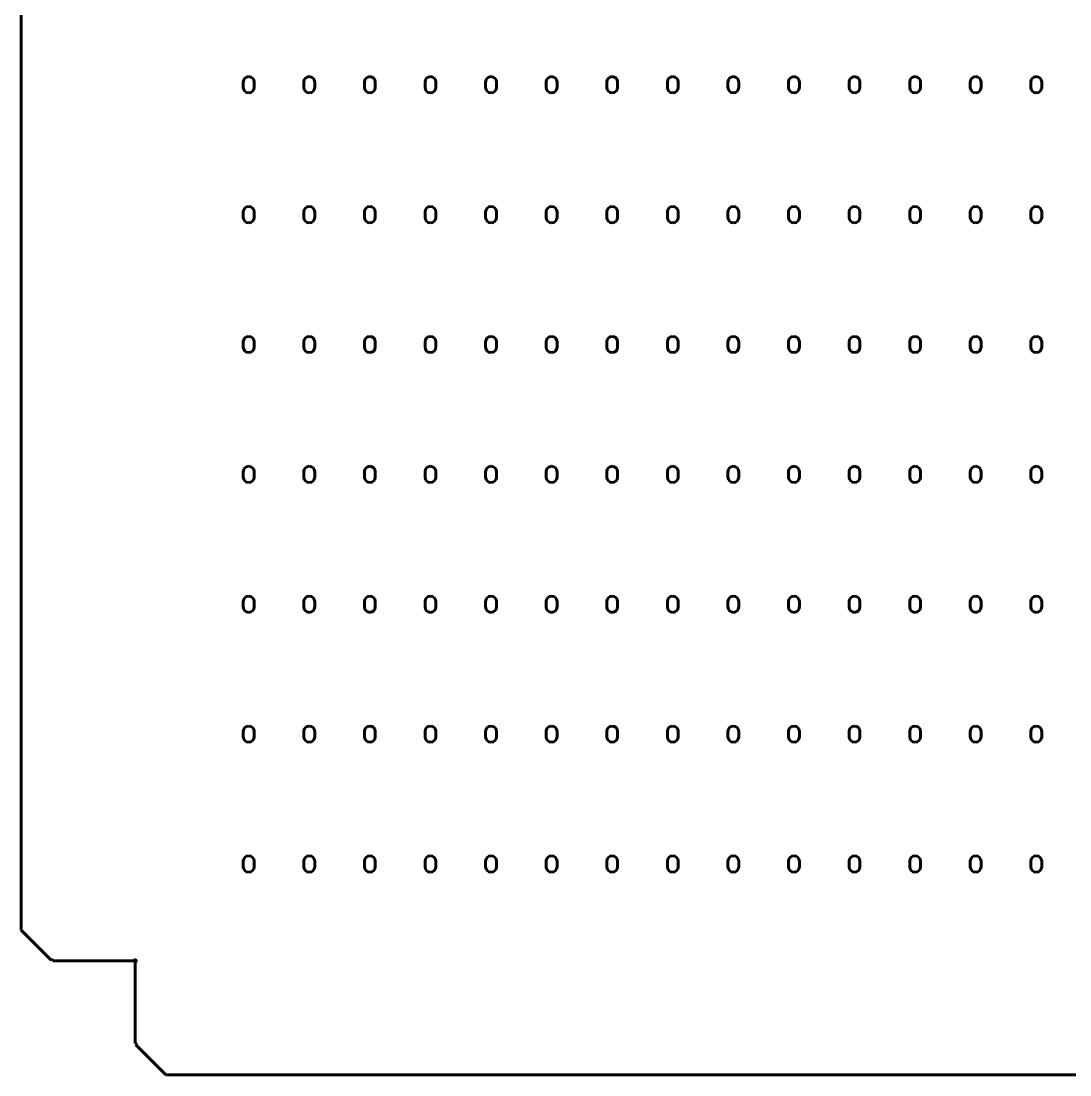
# Model space of a CAD drawing. Header units: millimetres. Extents: x -69 to 925, y -13 to 1981.
# Drawn here: x -69.4 to 415.4, y -13 to 473.9 of the extents above; entities that cross this region are included whole.
import ezdxf

# ---------------------------------------------------------------- set-up
doc = ezdxf.new("R2010")
doc.units = ezdxf.units.MM
doc.linetypes.add('K5LT_BASIC', pattern=[0])

msp = doc.modelspace()

# ---------------------------------------------------------------- linework, layer by layer
at = {"color": 143, "linetype": 'K5LT_BASIC', "lineweight": 60, "true_color": 0x33acca}
for p, q in [((-69.36875, 53.8875), (-69.36875, 1913.9875)), ((33.33125, 445.6875), (33.33125, 443.1875)), ((38.33125, 443.1875), (38.33125, 445.6875)), ((61.33125, 445.6875), (61.33125, 443.1875)), ((66.33125, 443.1875), (66.33125, 445.6875)), ((89.33125, 445.6875), (89.33125, 443.1875)), ((94.33125, 443.1875), (94.33125, 445.6875)), ((117.33125, 445.6875), (117.33125, 443.1875)), ((122.33125, 443.1875), (122.33125, 445.6875)), ((145.33125, 445.6875), (145.33125, 443.1875)), ((150.33125, 443.1875), (150.33125, 445.6875)), ((173.33125, 445.6875), (173.33125, 443.1875)), ((178.33125, 443.1875), (178.33125, 445.6875)), ((201.33125, 445.6875), (201.33125, 443.1875)), ((206.33125, 443.1875), (206.33125, 445.6875)), ((229.33125, 445.6875), (229.33125, 443.1875)), ((234.33125, 443.1875), (234.33125, 445.6875)), ((257.33125, 445.6875), (257.33125, 443.1875)), ((262.33125, 443.1875), (262.33125, 445.6875)), ((285.33125, 445.6875), (285.33125, 443.1875)), ((290.33125, 443.1875), (290.33125, 445.6875)), ((313.33125, 445.6875), (313.33125, 443.1875)), ((318.33125, 443.1875), (318.33125, 445.6875)), ((341.33125, 445.6875), (341.33125, 443.1875)), ((346.33125, 443.1875), (346.33125, 445.6875)), ((369.33125, 445.6875), (369.33125, 443.1875)), ((374.33125, 443.1875), (374.33125, 445.6875)), ((397.33125, 445.6875), (397.33125, 443.1875)), ((402.33125, 443.1875), (402.33125, 445.6875)), ((33.33125, 385.6875), (33.33125, 383.1875)), ((38.33125, 383.1875), (38.33125, 385.6875)), ((61.33125, 385.6875), (61.33125, 383.1875)), ((66.33125, 383.1875), (66.33125, 385.6875)), ((89.33125, 385.6875), (89.33125, 383.1875)), ((94.33125, 383.1875), (94.33125, 385.6875)), ((117.33125, 385.6875), (117.33125, 383.1875)), ((122.33125, 383.1875), (122.33125, 385.6875)), ((145.33125, 385.6875), (145.33125, 383.1875)), ((150.33125, 383.1875), (150.33125, 385.6875)), ((173.33125, 385.6875), (173.33125, 383.1875)), ((178.33125, 383.1875), (178.33125, 385.6875)), ((201.33125, 385.6875), (201.33125, 383.1875)), ((206.33125, 383.1875), (206.33125, 385.6875)), ((229.33125, 385.6875), (229.33125, 383.1875)), ((234.33125, 383.1875), (234.33125, 385.6875)), ((257.33125, 385.6875), (257.33125, 383.1875)), ((262.33125, 383.1875), (262.33125, 385.6875)), ((285.33125, 385.6875), (285.33125, 383.1875)), ((290.33125, 383.1875), (290.33125, 385.6875)), ((313.33125, 385.6875), (313.33125, 383.1875)), ((318.33125, 383.1875), (318.33125, 385.6875)), ((341.33125, 385.6875), (341.33125, 383.1875)), ((346.33125, 383.1875), (346.33125, 385.6875)), ((369.33125, 385.6875), (369.33125, 383.1875)), ((374.33125, 383.1875), (374.33125, 385.6875)), ((397.33125, 385.6875), (397.33125, 383.1875)), ((402.33125, 383.1875), (402.33125, 385.6875)), ((33.33125, 325.6875), (33.33125, 323.1875)), ((38.33125, 323.1875), (38.33125, 325.6875)), ((61.33125, 325.6875), (61.33125, 323.1875)), ((66.33125, 323.1875), (66.33125, 325.6875)), ((89.33125, 325.6875), (89.33125, 323.1875)), ((94.33125, 323.1875), (94.33125, 325.6875)), ((117.33125, 325.6875), (117.33125, 323.1875)), ((122.33125, 323.1875), (122.33125, 325.6875)), ((145.33125, 325.6875), (145.33125, 323.1875)), ((150.33125, 323.1875), (150.33125, 325.6875)), ((173.33125, 325.6875), (173.33125, 323.1875)), ((178.33125, 323.1875), (178.33125, 325.6875)), ((201.33125, 325.6875), (201.33125, 323.1875)), ((206.33125, 323.1875), (206.33125, 325.6875)), ((229.33125, 325.6875), (229.33125, 323.1875)), ((234.33125, 323.1875), (234.33125, 325.6875)), ((257.33125, 325.6875), (257.33125, 323.1875)), ((262.33125, 323.1875), (262.33125, 325.6875)), ((285.33125, 325.6875), (285.33125, 323.1875)), ((290.33125, 323.1875), (290.33125, 325.6875)), ((313.33125, 325.6875), (313.33125, 323.1875)), ((318.33125, 323.1875), (318.33125, 325.6875)), ((341.33125, 325.6875), (341.33125, 323.1875)), ((346.33125, 323.1875), (346.33125, 325.6875)), ((369.33125, 325.6875), (369.33125, 323.1875)), ((374.33125, 323.1875), (374.33125, 325.6875)), ((397.33125, 325.6875), (397.33125, 323.1875)), ((402.33125, 323.1875), (402.33125, 325.6875)), ((33.33125, 265.6875), (33.33125, 263.1875)), ((38.33125, 263.1875), (38.33125, 265.6875)), ((61.33125, 265.6875), (61.33125, 263.1875)), ((66.33125, 263.1875), (66.33125, 265.6875)), ((89.33125, 265.6875), (89.33125, 263.1875)), ((94.33125, 263.1875), (94.33125, 265.6875)), ((117.33125, 265.6875), (117.33125, 263.1875)), ((122.33125, 263.1875), (122.33125, 265.6875)), ((145.33125, 265.6875), (145.33125, 263.1875)), ((150.33125, 263.1875), (150.33125, 265.6875)), ((173.33125, 265.6875), (173.33125, 263.1875)), ((178.33125, 263.1875), (178.33125, 265.6875)), ((201.33125, 265.6875), (201.33125, 263.1875)), ((206.33125, 263.1875), (206.33125, 265.6875)), ((229.33125, 265.6875), (229.33125, 263.1875)), ((234.33125, 263.1875), (234.33125, 265.6875)), ((257.33125, 265.6875), (257.33125, 263.1875)), ((262.33125, 263.1875), (262.33125, 265.6875)), ((285.33125, 265.6875), (285.33125, 263.1875)), ((290.33125, 263.1875), (290.33125, 265.6875)), ((313.33125, 265.6875), (313.33125, 263.1875)), ((318.33125, 263.1875), (318.33125, 265.6875)), ((341.33125, 265.6875), (341.33125, 263.1875)), ((346.33125, 263.1875), (346.33125, 265.6875)), ((369.33125, 265.6875), (369.33125, 263.1875)), ((374.33125, 263.1875), (374.33125, 265.6875)), ((397.33125, 265.6875), (397.33125, 263.1875)), ((402.33125, 263.1875), (402.33125, 265.6875)), ((33.33125, 205.6875), (33.33125, 203.1875)), ((38.33125, 203.1875), (38.33125, 205.6875)), ((61.33125, 205.6875), (61.33125, 203.1875)), ((66.33125, 203.1875), (66.33125, 205.6875)), ((89.33125, 205.6875), (89.33125, 203.1875)), ((94.33125, 203.1875), (94.33125, 205.6875)), ((117.33125, 205.6875), (117.33125, 203.1875)), ((122.33125, 203.1875), (122.33125, 205.6875)), ((145.33125, 205.6875), (145.33125, 203.1875)), ((150.33125, 203.1875), (150.33125, 205.6875)), ((173.33125, 205.6875), (173.33125, 203.1875)), ((178.33125, 203.1875), (178.33125, 205.6875)), ((201.33125, 205.6875), (201.33125, 203.1875)), ((206.33125, 203.1875), (206.33125, 205.6875)), ((229.33125, 205.6875), (229.33125, 203.1875)), ((234.33125, 203.1875), (234.33125, 205.6875)), ((257.33125, 205.6875), (257.33125, 203.1875)), ((262.33125, 203.1875), (262.33125, 205.6875)), ((285.33125, 205.6875), (285.33125, 203.1875)), ((290.33125, 203.1875), (290.33125, 205.6875)), ((313.33125, 205.6875), (313.33125, 203.1875)), ((318.33125, 203.1875), (318.33125, 205.6875)), ((341.33125, 205.6875), (341.33125, 203.1875)), ((346.33125, 203.1875), (346.33125, 205.6875)), ((369.33125, 205.6875), (369.33125, 203.1875)), ((374.33125, 203.1875), (374.33125, 205.6875)), ((397.33125, 205.6875), (397.33125, 203.1875)), ((402.33125, 203.1875), (402.33125, 205.6875)), ((33.33125, 145.6875), (33.33125, 143.1875)), ((38.33125, 143.1875), (38.33125, 145.6875)), ((61.33125, 145.6875), (61.33125, 143.1875)), ((66.33125, 143.1875), (66.33125, 145.6875)), ((89.33125, 145.6875), (89.33125, 143.1875)), ((94.33125, 143.1875), (94.33125, 145.6875)), ((117.33125, 145.6875), (117.33125, 143.1875)), ((122.33125, 143.1875), (122.33125, 145.6875)), ((145.33125, 145.6875), (145.33125, 143.1875)), ((150.33125, 143.1875), (150.33125, 145.6875)), ((173.33125, 145.6875), (173.33125, 143.1875)), ((178.33125, 143.1875), (178.33125, 145.6875)), ((201.33125, 145.6875), (201.33125, 143.1875)), ((206.33125, 143.1875), (206.33125, 145.6875)), ((229.33125, 145.6875), (229.33125, 143.1875)), ((234.33125, 143.1875), (234.33125, 145.6875)), ((257.33125, 145.6875), (257.33125, 143.1875)), ((262.33125, 143.1875), (262.33125, 145.6875)), ((285.33125, 145.6875), (285.33125, 143.1875)), ((290.33125, 143.1875), (290.33125, 145.6875)), ((313.33125, 145.6875), (313.33125, 143.1875)), ((318.33125, 143.1875), (318.33125, 145.6875)), ((341.33125, 145.6875), (341.33125, 143.1875)), ((346.33125, 143.1875), (346.33125, 145.6875)), ((369.33125, 145.6875), (369.33125, 143.1875)), ((374.33125, 143.1875), (374.33125, 145.6875)), ((397.33125, 145.6875), (397.33125, 143.1875)), ((402.33125, 143.1875), (402.33125, 145.6875)), ((33.33125, 85.6875), (33.33125, 83.1875)), ((38.33125, 83.1875), (38.33125, 85.6875)), ((61.33125, 85.6875), (61.33125, 83.1875)), ((66.33125, 83.1875), (66.33125, 85.6875)), ((89.33125, 85.6875), (89.33125, 83.1875)), ((94.33125, 83.1875), (94.33125, 85.6875)), ((117.33125, 85.6875), (117.33125, 83.1875)), ((122.33125, 83.1875), (122.33125, 85.6875)), ((145.33125, 85.6875), (145.33125, 83.1875)), ((150.33125, 83.1875), (150.33125, 85.6875)), ((173.33125, 85.6875), (173.33125, 83.1875)), ((178.33125, 83.1875), (178.33125, 85.6875)), ((201.33125, 85.6875), (201.33125, 83.1875)), ((206.33125, 83.1875), (206.33125, 85.6875)), ((229.33125, 85.6875), (229.33125, 83.1875)), ((234.33125, 83.1875), (234.33125, 85.6875)), ((257.33125, 85.6875), (257.33125, 83.1875)), ((262.33125, 83.1875), (262.33125, 85.6875)), ((285.33125, 85.6875), (285.33125, 83.1875)), ((290.33125, 83.1875), (290.33125, 85.6875)), ((313.33125, 85.6875), (313.33125, 83.1875)), ((318.33125, 83.1875), (318.33125, 85.6875)), ((341.33125, 85.6875), (341.33125, 83.1875)), ((346.33125, 83.1875), (346.33125, 85.6875)), ((369.33125, 85.6875), (369.33125, 83.1875)), ((374.33125, 83.1875), (374.33125, 85.6875)), ((397.33125, 85.6875), (397.33125, 83.1875)), ((402.33125, 83.1875), (402.33125, 85.6875)), ((-55.5223, 40.04105), (-69.36875, 53.8875)), ((-17.16875, 39.6875), (-54.66875, 39.6875)), ((-16.66875, 39.1875), (-16.66875, 1.6875)), ((-16.3152, 0.83395), (-2.46875, -13.0125)), ((857.63125, -13.0125), (-2.46875, -13.0125))]:
    msp.add_line(p, q, dxfattribs=at)
for centre, radius, start, end in [((35.83125, 445.6875), 2.5, 90, 180), ((35.83125, 445.6875), 2.5, 0, 90), ((63.83125, 445.6875), 2.5, 90, 180), ((63.83125, 445.6875), 2.5, 0, 90), ((91.83125, 445.6875), 2.5, 90, 180), ((91.83125, 445.6875), 2.5, 0, 90), ((119.83125, 445.6875), 2.5, 90, 180), ((119.83125, 445.6875), 2.5, 0, 90), ((147.83125, 445.6875), 2.5, 90, 180), ((147.83125, 445.6875), 2.5, 0, 90), ((175.83125, 445.6875), 2.5, 90, 180), ((175.83125, 445.6875), 2.5, 0, 90), ((203.83125, 445.6875), 2.5, 90, 180), ((203.83125, 445.6875), 2.5, 0, 90), ((231.83125, 445.6875), 2.5, 90, 180), ((231.83125, 445.6875), 2.5, 0, 90), ((259.83125, 445.6875), 2.5, 90, 180), ((259.83125, 445.6875), 2.5, 0, 90), ((287.83125, 445.6875), 2.5, 90, 180), ((287.83125, 445.6875), 2.5, 0, 90), ((315.83125, 445.6875), 2.5, 90, 180), ((315.83125, 445.6875), 2.5, 0, 90), ((343.83125, 445.6875), 2.5, 90, 180), ((343.83125, 445.6875), 2.5, 0, 90), ((371.83125, 445.6875), 2.5, 90, 180), ((371.83125, 445.6875), 2.5, 0, 90), ((399.83125, 445.6875), 2.5, 90, 180), ((399.83125, 445.6875), 2.5, 0, 90), ((35.83125, 443.1875), 2.5, 180, 270), ((35.83125, 443.1875), 2.5, 270, 0), ((63.83125, 443.1875), 2.5, 180, 270), ((63.83125, 443.1875), 2.5, 270, 0), ((91.83125, 443.1875), 2.5, 180, 270), ((91.83125, 443.1875), 2.5, 270, 0), ((119.83125, 443.1875), 2.5, 180, 270), ((119.83125, 443.1875), 2.5, 270, 0), ((147.83125, 443.1875), 2.5, 180, 270), ((147.83125, 443.1875), 2.5, 270, 0), ((175.83125, 443.1875), 2.5, 180, 270), ((175.83125, 443.1875), 2.5, 270, 0), ((203.83125, 443.1875), 2.5, 180, 270), ((203.83125, 443.1875), 2.5, 270, 0), ((231.83125, 443.1875), 2.5, 180, 270), ((231.83125, 443.1875), 2.5, 270, 0), ((259.83125, 443.1875), 2.5, 180, 270), ((259.83125, 443.1875), 2.5, 270, 0), ((287.83125, 443.1875), 2.5, 180, 270), ((287.83125, 443.1875), 2.5, 270, 0), ((315.83125, 443.1875), 2.5, 180, 270), ((315.83125, 443.1875), 2.5, 270, 0), ((343.83125, 443.1875), 2.5, 180, 270), ((343.83125, 443.1875), 2.5, 270, 0), ((371.83125, 443.1875), 2.5, 180, 270), ((371.83125, 443.1875), 2.5, 270, 0), ((399.83125, 443.1875), 2.5, 180, 270), ((399.83125, 443.1875), 2.5, 270, 0), ((35.83125, 385.6875), 2.5, 90, 180), ((35.83125, 385.6875), 2.5, 0, 90), ((63.83125, 385.6875), 2.5, 90, 180), ((63.83125, 385.6875), 2.5, 0, 90), ((91.83125, 385.6875), 2.5, 90, 180), ((91.83125, 385.6875), 2.5, 0, 90), ((119.83125, 385.6875), 2.5, 90, 180), ((119.83125, 385.6875), 2.5, 0, 90), ((147.83125, 385.6875), 2.5, 90, 180), ((147.83125, 385.6875), 2.5, 0, 90), ((175.83125, 385.6875), 2.5, 90, 180), ((175.83125, 385.6875), 2.5, 0, 90), ((203.83125, 385.6875), 2.5, 90, 180), ((203.83125, 385.6875), 2.5, 0, 90), ((231.83125, 385.6875), 2.5, 90, 180), ((231.83125, 385.6875), 2.5, 0, 90), ((259.83125, 385.6875), 2.5, 90, 180), ((259.83125, 385.6875), 2.5, 0, 90), ((287.83125, 385.6875), 2.5, 90, 180), ((287.83125, 385.6875), 2.5, 0, 90), ((315.83125, 385.6875), 2.5, 90, 180), ((315.83125, 385.6875), 2.5, 0, 90), ((343.83125, 385.6875), 2.5, 90, 180), ((343.83125, 385.6875), 2.5, 0, 90), ((371.83125, 385.6875), 2.5, 90, 180), ((371.83125, 385.6875), 2.5, 0, 90), ((399.83125, 385.6875), 2.5, 90, 180), ((399.83125, 385.6875), 2.5, 0, 90), ((35.83125, 383.1875), 2.5, 180, 270), ((35.83125, 383.1875), 2.5, 270, 0), ((63.83125, 383.1875), 2.5, 180, 270), ((63.83125, 383.1875), 2.5, 270, 0), ((91.83125, 383.1875), 2.5, 180, 270), ((91.83125, 383.1875), 2.5, 270, 0), ((119.83125, 383.1875), 2.5, 180, 270), ((119.83125, 383.1875), 2.5, 270, 0), ((147.83125, 383.1875), 2.5, 180, 270), ((147.83125, 383.1875), 2.5, 270, 0), ((175.83125, 383.1875), 2.5, 180, 270), ((175.83125, 383.1875), 2.5, 270, 0), ((203.83125, 383.1875), 2.5, 180, 270), ((203.83125, 383.1875), 2.5, 270, 0), ((231.83125, 383.1875), 2.5, 180, 270), ((231.83125, 383.1875), 2.5, 270, 0), ((259.83125, 383.1875), 2.5, 180, 270), ((259.83125, 383.1875), 2.5, 270, 0), ((287.83125, 383.1875), 2.5, 180, 270), ((287.83125, 383.1875), 2.5, 270, 0), ((315.83125, 383.1875), 2.5, 180, 270), ((315.83125, 383.1875), 2.5, 270, 0), ((343.83125, 383.1875), 2.5, 180, 270), ((343.83125, 383.1875), 2.5, 270, 0), ((371.83125, 383.1875), 2.5, 180, 270), ((371.83125, 383.1875), 2.5, 270, 0), ((399.83125, 383.1875), 2.5, 180, 270), ((399.83125, 383.1875), 2.5, 270, 0), ((35.83125, 325.6875), 2.5, 90, 180), ((35.83125, 325.6875), 2.5, 0, 90), ((63.83125, 325.6875), 2.5, 90, 180), ((63.83125, 325.6875), 2.5, 0, 90), ((91.83125, 325.6875), 2.5, 90, 180), ((91.83125, 325.6875), 2.5, 0, 90), ((119.83125, 325.6875), 2.5, 90, 180), ((119.83125, 325.6875), 2.5, 0, 90), ((147.83125, 325.6875), 2.5, 90, 180), ((147.83125, 325.6875), 2.5, 0, 90), ((175.83125, 325.6875), 2.5, 90, 180), ((175.83125, 325.6875), 2.5, 0, 90), ((203.83125, 325.6875), 2.5, 90, 180), ((203.83125, 325.6875), 2.5, 0, 90), ((231.83125, 325.6875), 2.5, 90, 180), ((231.83125, 325.6875), 2.5, 0, 90), ((259.83125, 325.6875), 2.5, 90, 180), ((259.83125, 325.6875), 2.5, 0, 90), ((287.83125, 325.6875), 2.5, 90, 180), ((287.83125, 325.6875), 2.5, 0, 90), ((315.83125, 325.6875), 2.5, 90, 180), ((315.83125, 325.6875), 2.5, 0, 90), ((343.83125, 325.6875), 2.5, 90, 180), ((343.83125, 325.6875), 2.5, 0, 90), ((371.83125, 325.6875), 2.5, 90, 180), ((371.83125, 325.6875), 2.5, 0, 90), ((399.83125, 325.6875), 2.5, 90, 180), ((399.83125, 325.6875), 2.5, 0, 90), ((35.83125, 323.1875), 2.5, 180, 270), ((35.83125, 323.1875), 2.5, 270, 0), ((63.83125, 323.1875), 2.5, 180, 270), ((63.83125, 323.1875), 2.5, 270, 0), ((91.83125, 323.1875), 2.5, 180, 270), ((91.83125, 323.1875), 2.5, 270, 0), ((119.83125, 323.1875), 2.5, 180, 270), ((119.83125, 323.1875), 2.5, 270, 0), ((147.83125, 323.1875), 2.5, 180, 270), ((147.83125, 323.1875), 2.5, 270, 0), ((175.83125, 323.1875), 2.5, 180, 270), ((175.83125, 323.1875), 2.5, 270, 0), ((203.83125, 323.1875), 2.5, 180, 270), ((203.83125, 323.1875), 2.5, 270, 0), ((231.83125, 323.1875), 2.5, 180, 270), ((231.83125, 323.1875), 2.5, 270, 0), ((259.83125, 323.1875), 2.5, 180, 270), ((259.83125, 323.1875), 2.5, 270, 0), ((287.83125, 323.1875), 2.5, 180, 270), ((287.83125, 323.1875), 2.5, 270, 0), ((315.83125, 323.1875), 2.5, 180, 270), ((315.83125, 323.1875), 2.5, 270, 0), ((343.83125, 323.1875), 2.5, 180, 270), ((343.83125, 323.1875), 2.5, 270, 0), ((371.83125, 323.1875), 2.5, 180, 270), ((371.83125, 323.1875), 2.5, 270, 0), ((399.83125, 323.1875), 2.5, 180, 270), ((399.83125, 323.1875), 2.5, 270, 0), ((35.83125, 265.6875), 2.5, 90, 180), ((35.83125, 265.6875), 2.5, 0, 90), ((63.83125, 265.6875), 2.5, 90, 180), ((63.83125, 265.6875), 2.5, 0, 90), ((91.83125, 265.6875), 2.5, 90, 180), ((91.83125, 265.6875), 2.5, 0, 90), ((119.83125, 265.6875), 2.5, 90, 180), ((119.83125, 265.6875), 2.5, 0, 90), ((147.83125, 265.6875), 2.5, 90, 180), ((147.83125, 265.6875), 2.5, 0, 90), ((175.83125, 265.6875), 2.5, 90, 180), ((175.83125, 265.6875), 2.5, 0, 90), ((203.83125, 265.6875), 2.5, 90, 180), ((203.83125, 265.6875), 2.5, 0, 90), ((231.83125, 265.6875), 2.5, 90, 180), ((231.83125, 265.6875), 2.5, 0, 90), ((259.83125, 265.6875), 2.5, 90, 180), ((259.83125, 265.6875), 2.5, 0, 90), ((287.83125, 265.6875), 2.5, 90, 180), ((287.83125, 265.6875), 2.5, 0, 90), ((315.83125, 265.6875), 2.5, 90, 180), ((315.83125, 265.6875), 2.5, 0, 90), ((343.83125, 265.6875), 2.5, 90, 180), ((343.83125, 265.6875), 2.5, 0, 90), ((371.83125, 265.6875), 2.5, 90, 180), ((371.83125, 265.6875), 2.5, 0, 90), ((399.83125, 265.6875), 2.5, 90, 180), ((399.83125, 265.6875), 2.5, 0, 90), ((35.83125, 263.1875), 2.5, 180, 270), ((35.83125, 263.1875), 2.5, 270, 0), ((63.83125, 263.1875), 2.5, 180, 270), ((63.83125, 263.1875), 2.5, 270, 0), ((91.83125, 263.1875), 2.5, 180, 270), ((91.83125, 263.1875), 2.5, 270, 0), ((119.83125, 263.1875), 2.5, 180, 270), ((119.83125, 263.1875), 2.5, 270, 0), ((147.83125, 263.1875), 2.5, 180, 270), ((147.83125, 263.1875), 2.5, 270, 0), ((175.83125, 263.1875), 2.5, 180, 270), ((175.83125, 263.1875), 2.5, 270, 0), ((203.83125, 263.1875), 2.5, 180, 270), ((203.83125, 263.1875), 2.5, 270, 0), ((231.83125, 263.1875), 2.5, 180, 270), ((231.83125, 263.1875), 2.5, 270, 0), ((259.83125, 263.1875), 2.5, 180, 270), ((259.83125, 263.1875), 2.5, 270, 0), ((287.83125, 263.1875), 2.5, 180, 270), ((287.83125, 263.1875), 2.5, 270, 0), ((315.83125, 263.1875), 2.5, 180, 270), ((315.83125, 263.1875), 2.5, 270, 0), ((343.83125, 263.1875), 2.5, 180, 270), ((343.83125, 263.1875), 2.5, 270, 0), ((371.83125, 263.1875), 2.5, 180, 270), ((371.83125, 263.1875), 2.5, 270, 0), ((399.83125, 263.1875), 2.5, 180, 270), ((399.83125, 263.1875), 2.5, 270, 0), ((35.83125, 205.6875), 2.5, 90, 180), ((35.83125, 205.6875), 2.5, 0, 90), ((63.83125, 205.6875), 2.5, 90, 180), ((63.83125, 205.6875), 2.5, 0, 90), ((91.83125, 205.6875), 2.5, 90, 180), ((91.83125, 205.6875), 2.5, 0, 90), ((119.83125, 205.6875), 2.5, 90, 180), ((119.83125, 205.6875), 2.5, 0, 90), ((147.83125, 205.6875), 2.5, 90, 180), ((147.83125, 205.6875), 2.5, 0, 90), ((175.83125, 205.6875), 2.5, 90, 180), ((175.83125, 205.6875), 2.5, 0, 90), ((203.83125, 205.6875), 2.5, 90, 180), ((203.83125, 205.6875), 2.5, 0, 90), ((231.83125, 205.6875), 2.5, 90, 180), ((231.83125, 205.6875), 2.5, 0, 90), ((259.83125, 205.6875), 2.5, 90, 180), ((259.83125, 205.6875), 2.5, 0, 90), ((287.83125, 205.6875), 2.5, 90, 180), ((287.83125, 205.6875), 2.5, 0, 90), ((315.83125, 205.6875), 2.5, 90, 180), ((315.83125, 205.6875), 2.5, 0, 90), ((343.83125, 205.6875), 2.5, 90, 180), ((343.83125, 205.6875), 2.5, 0, 90), ((371.83125, 205.6875), 2.5, 90, 180), ((371.83125, 205.6875), 2.5, 0, 90), ((399.83125, 205.6875), 2.5, 90, 180), ((399.83125, 205.6875), 2.5, 0, 90), ((35.83125, 203.1875), 2.5, 180, 270), ((35.83125, 203.1875), 2.5, 270, 0), ((63.83125, 203.1875), 2.5, 180, 270), ((63.83125, 203.1875), 2.5, 270, 0), ((91.83125, 203.1875), 2.5, 180, 270), ((91.83125, 203.1875), 2.5, 270, 0), ((119.83125, 203.1875), 2.5, 180, 270), ((119.83125, 203.1875), 2.5, 270, 0), ((147.83125, 203.1875), 2.5, 180, 270), ((147.83125, 203.1875), 2.5, 270, 0), ((175.83125, 203.1875), 2.5, 180, 270), ((175.83125, 203.1875), 2.5, 270, 0), ((203.83125, 203.1875), 2.5, 180, 270), ((203.83125, 203.1875), 2.5, 270, 0), ((231.83125, 203.1875), 2.5, 180, 270), ((231.83125, 203.1875), 2.5, 270, 0), ((259.83125, 203.1875), 2.5, 180, 270), ((259.83125, 203.1875), 2.5, 270, 0), ((287.83125, 203.1875), 2.5, 180, 270), ((287.83125, 203.1875), 2.5, 270, 0), ((315.83125, 203.1875), 2.5, 180, 270), ((315.83125, 203.1875), 2.5, 270, 0), ((343.83125, 203.1875), 2.5, 180, 270), ((343.83125, 203.1875), 2.5, 270, 0), ((371.83125, 203.1875), 2.5, 180, 270), ((371.83125, 203.1875), 2.5, 270, 0), ((399.83125, 203.1875), 2.5, 180, 270), ((399.83125, 203.1875), 2.5, 270, 0), ((35.83125, 145.6875), 2.5, 90, 180), ((35.83125, 145.6875), 2.5, 0, 90), ((63.83125, 145.6875), 2.5, 90, 180), ((63.83125, 145.6875), 2.5, 0, 90), ((91.83125, 145.6875), 2.5, 90, 180), ((91.83125, 145.6875), 2.5, 0, 90), ((119.83125, 145.6875), 2.5, 90, 180), ((119.83125, 145.6875), 2.5, 0, 90), ((147.83125, 145.6875), 2.5, 90, 180), ((147.83125, 145.6875), 2.5, 0, 90), ((175.83125, 145.6875), 2.5, 90, 180), ((175.83125, 145.6875), 2.5, 0, 90), ((203.83125, 145.6875), 2.5, 90, 180), ((203.83125, 145.6875), 2.5, 0, 90), ((231.83125, 145.6875), 2.5, 90, 180), ((231.83125, 145.6875), 2.5, 0, 90), ((259.83125, 145.6875), 2.5, 90, 180), ((259.83125, 145.6875), 2.5, 0, 90), ((287.83125, 145.6875), 2.5, 90, 180), ((287.83125, 145.6875), 2.5, 0, 90), ((315.83125, 145.6875), 2.5, 90, 180), ((315.83125, 145.6875), 2.5, 0, 90), ((343.83125, 145.6875), 2.5, 90, 180), ((343.83125, 145.6875), 2.5, 0, 90), ((371.83125, 145.6875), 2.5, 90, 180), ((371.83125, 145.6875), 2.5, 0, 90), ((399.83125, 145.6875), 2.5, 90, 180), ((399.83125, 145.6875), 2.5, 0, 90), ((35.83125, 143.1875), 2.5, 180, 270), ((35.83125, 143.1875), 2.5, 270, 0), ((63.83125, 143.1875), 2.5, 180, 270), ((63.83125, 143.1875), 2.5, 270, 0), ((91.83125, 143.1875), 2.5, 180, 270), ((91.83125, 143.1875), 2.5, 270, 0), ((119.83125, 143.1875), 2.5, 180, 270), ((119.83125, 143.1875), 2.5, 270, 0), ((147.83125, 143.1875), 2.5, 180, 270), ((147.83125, 143.1875), 2.5, 270, 0), ((175.83125, 143.1875), 2.5, 180, 270), ((175.83125, 143.1875), 2.5, 270, 0), ((203.83125, 143.1875), 2.5, 180, 270), ((203.83125, 143.1875), 2.5, 270, 0), ((231.83125, 143.1875), 2.5, 180, 270), ((231.83125, 143.1875), 2.5, 270, 0), ((259.83125, 143.1875), 2.5, 180, 270), ((259.83125, 143.1875), 2.5, 270, 0), ((287.83125, 143.1875), 2.5, 180, 270), ((287.83125, 143.1875), 2.5, 270, 0), ((315.83125, 143.1875), 2.5, 180, 270), ((315.83125, 143.1875), 2.5, 270, 0), ((343.83125, 143.1875), 2.5, 180, 270), ((343.83125, 143.1875), 2.5, 270, 0), ((371.83125, 143.1875), 2.5, 180, 270), ((371.83125, 143.1875), 2.5, 270, 0), ((399.83125, 143.1875), 2.5, 180, 270), ((399.83125, 143.1875), 2.5, 270, 0), ((35.83125, 85.6875), 2.5, 90, 180), ((35.83125, 85.6875), 2.5, 0, 90), ((63.83125, 85.6875), 2.5, 90, 180), ((63.83125, 85.6875), 2.5, 0, 90), ((91.83125, 85.6875), 2.5, 90, 180), ((91.83125, 85.6875), 2.5, 0, 90), ((119.83125, 85.6875), 2.5, 90, 180), ((119.83125, 85.6875), 2.5, 0, 90), ((147.83125, 85.6875), 2.5, 90, 180), ((147.83125, 85.6875), 2.5, 0, 90), ((175.83125, 85.6875), 2.5, 90, 180), ((175.83125, 85.6875), 2.5, 0, 90), ((203.83125, 85.6875), 2.5, 90, 180), ((203.83125, 85.6875), 2.5, 0, 90), ((231.83125, 85.6875), 2.5, 90, 180), ((231.83125, 85.6875), 2.5, 0, 90), ((259.83125, 85.6875), 2.5, 90, 180), ((259.83125, 85.6875), 2.5, 0, 90), ((287.83125, 85.6875), 2.5, 90, 180), ((287.83125, 85.6875), 2.5, 0, 90), ((315.83125, 85.6875), 2.5, 90, 180), ((315.83125, 85.6875), 2.5, 0, 90), ((343.83125, 85.6875), 2.5, 90, 180), ((343.83125, 85.6875), 2.5, 0, 90), ((371.83125, 85.6875), 2.5, 90, 180), ((371.83125, 85.6875), 2.5, 0, 90), ((399.83125, 85.6875), 2.5, 90, 180), ((399.83125, 85.6875), 2.5, 0, 90), ((35.83125, 83.1875), 2.5, 180, 270), ((35.83125, 83.1875), 2.5, 270, 0), ((63.83125, 83.1875), 2.5, 180, 270), ((63.83125, 83.1875), 2.5, 270, 0), ((91.83125, 83.1875), 2.5, 180, 270), ((91.83125, 83.1875), 2.5, 270, 0), ((119.83125, 83.1875), 2.5, 180, 270), ((119.83125, 83.1875), 2.5, 270, 0), ((147.83125, 83.1875), 2.5, 180, 270), ((147.83125, 83.1875), 2.5, 270, 0), ((175.83125, 83.1875), 2.5, 180, 270), ((175.83125, 83.1875), 2.5, 270, 0), ((203.83125, 83.1875), 2.5, 180, 270), ((203.83125, 83.1875), 2.5, 270, 0), ((231.83125, 83.1875), 2.5, 180, 270), ((231.83125, 83.1875), 2.5, 270, 0), ((259.83125, 83.1875), 2.5, 180, 270), ((259.83125, 83.1875), 2.5, 270, 0), ((287.83125, 83.1875), 2.5, 180, 270), ((287.83125, 83.1875), 2.5, 270, 0), ((315.83125, 83.1875), 2.5, 180, 270), ((315.83125, 83.1875), 2.5, 270, 0), ((343.83125, 83.1875), 2.5, 180, 270), ((343.83125, 83.1875), 2.5, 270, 0), ((371.83125, 83.1875), 2.5, 180, 270), ((371.83125, 83.1875), 2.5, 270, 0), ((399.83125, 83.1875), 2.5, 180, 270), ((399.83125, 83.1875), 2.5, 270, 0), ((-55.16875, 39.6875), 0.5, 0, 135), ((-16.66875, 39.6875), 0.5, 270, 180), ((-16.66875, 1.1875), 0.5, 315, 90)]:
    msp.add_arc(centre, radius, start, end, dxfattribs=at)

doc.saveas('drawing.dxf')
